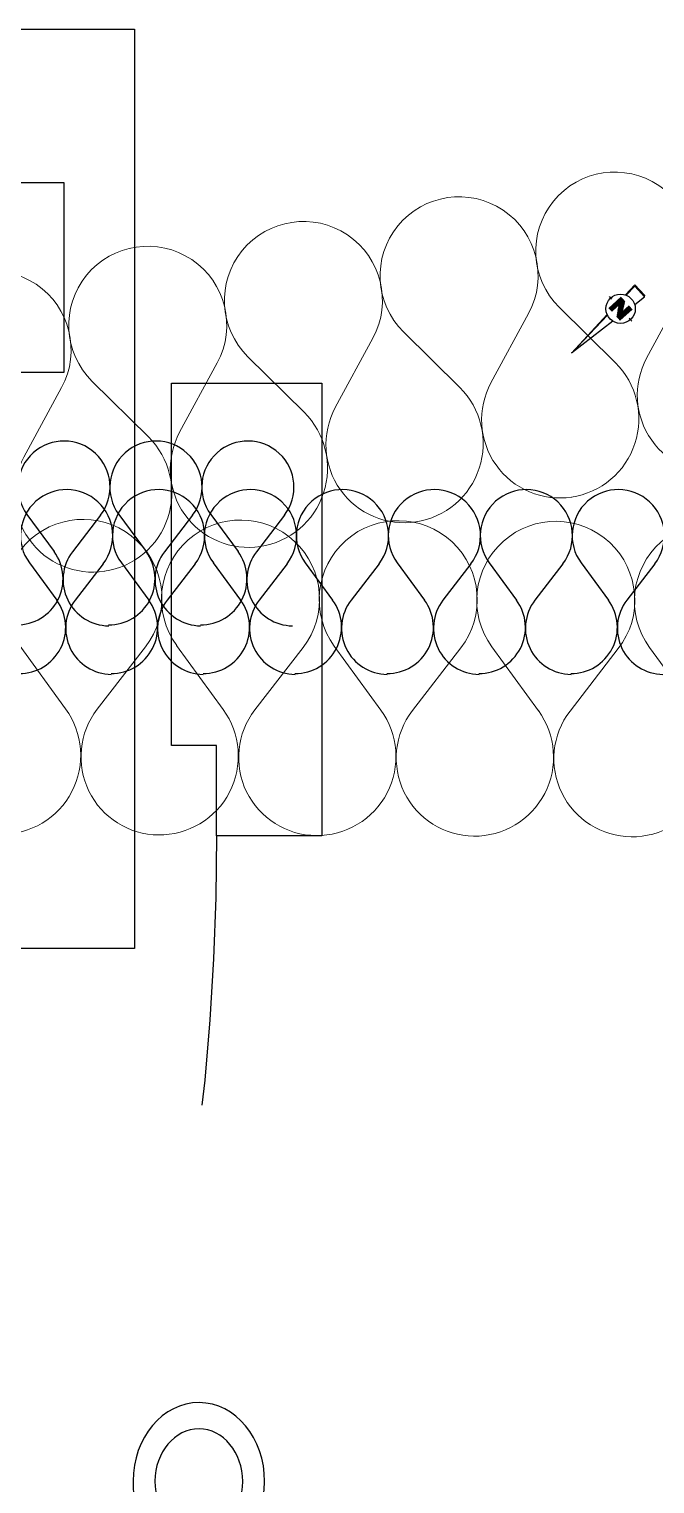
# Model space of a CAD drawing. Header units: metres. Extents: x -305 to 25519, y -357 to 67939.
# Drawn here: x 177.3 to 201.1, y -20.4 to 35 of the extents above; entities that cross this region are included whole.
import ezdxf

# ---------------------------------------------------------------- set-up
doc = ezdxf.new("R2010")
doc.units = ezdxf.units.M
doc.linetypes.add('PROJECTION', pattern=[0.3, 0.12, -0.18])
for name, color, linetype in [('020_cloi', 5, 'Continuous'), ('030_menuiserie', 1, 'Continuous'), ('070_trait-fin', 4, 'Continuous'), ('BLC-CUI-S', 7, 'Continuous'), ('HAB-HAB-D', 7, 'Continuous')]:
    doc.layers.add(name, color=color, linetype=linetype)
doc.layers.add('020_cloisons', color=5, linetype='Continuous', lineweight=5)
doc.layers.add('102_demol', color=10, linetype='Continuous', lineweight=5)
doc.layers.add('090_repères-axes', color=230, linetype='Continuous', plot=False)

# ---------------------------------------------------------------- blocks, each defined once
blk = doc.blocks.new('62')
at = {"linetype": 'ByBlock'}
for p, q in [((-2.66, -1.4747), (-2.6475, -1.6148)), ((-2.7044, -1.6522), (-2.6945, -1.6522)), ((-2.6255, -1.6522), (-2.6156, -1.6522)), ((-2.6378, -1.7237), (-2.6411, -1.6868)), ((-2.6797, -1.7212), (-2.6773, -1.7237)), ((-2.6773, -1.7237), (-2.6378, -1.7237))]:
    blk.add_line(p, q, dxfattribs=at)
for points in [[(-2.6712, -1.6144), (-2.66, -1.4747), (-2.6488, -1.6144)], [(-2.6816, -1.6298), (-2.6816, -1.6742)], [(-2.6806, -1.6298), (-2.6806, -1.6742)], [(-2.6796, -1.6298), (-2.6796, -1.6742)], [(-2.6786, -1.6298), (-2.6786, -1.6742)], [(-2.6776, -1.6298), (-2.6776, -1.6742)], [(-2.6766, -1.6298), (-2.6766, -1.6742)], [(-2.6757, -1.6298), (-2.6757, -1.6742)], [(-2.6747, -1.6298), (-2.6747, -1.6742)], [(-2.6737, -1.6298), (-2.6737, -1.6742)], [(-2.6727, -1.6298), (-2.6727, -1.6742)], [(-2.6717, -1.6298), (-2.6717, -1.6742)], [(-2.6707, -1.6298), (-2.6707, -1.6742)], [(-2.6697, -1.6298), (-2.6697, -1.6495)], [(-2.6688, -1.631), (-2.6688, -1.6509)], [(-2.6678, -1.6323), (-2.6678, -1.6523)], [(-2.6668, -1.6335), (-2.6668, -1.6537)], [(-2.6658, -1.6347), (-2.6658, -1.6551)], [(-2.6648, -1.636), (-2.6648, -1.6566)], [(-2.6638, -1.6372), (-2.6638, -1.6579)], [(-2.6628, -1.6384), (-2.6628, -1.6594)], [(-2.649, -1.6298), (-2.649, -1.6742)], [(-2.648, -1.6298), (-2.648, -1.6742)], [(-2.6471, -1.6298), (-2.6471, -1.6742)], [(-2.6461, -1.6298), (-2.6461, -1.6742)], [(-2.6451, -1.6298), (-2.6451, -1.6742)], [(-2.6441, -1.6298), (-2.6441, -1.6742)], [(-2.6431, -1.6298), (-2.6431, -1.6742)], [(-2.6421, -1.6298), (-2.6421, -1.6742)], [(-2.6411, -1.6298), (-2.6411, -1.6742)], [(-2.6402, -1.6298), (-2.6402, -1.6742)], [(-2.6392, -1.6298), (-2.6392, -1.6742)], [(-2.6382, -1.6298), (-2.6382, -1.6742)], [(-2.6697, -1.6495), (-2.6697, -1.6742)], [(-2.6619, -1.6397), (-2.6619, -1.6609)], [(-2.6609, -1.6409), (-2.6609, -1.6622)], [(-2.6599, -1.6421), (-2.6599, -1.6636)], [(-2.6589, -1.6433), (-2.6589, -1.665)], [(-2.6579, -1.6446), (-2.6579, -1.6664)], [(-2.6569, -1.6458), (-2.6569, -1.6678)], [(-2.6559, -1.647), (-2.6559, -1.6692)], [(-2.655, -1.6483), (-2.655, -1.6706)], [(-2.654, -1.6495), (-2.654, -1.6721)], [(-2.653, -1.6507), (-2.653, -1.6735)], [(-2.652, -1.652), (-2.652, -1.6742)], [(-2.651, -1.6532), (-2.651, -1.6742)], [(-2.65, -1.6544), (-2.65, -1.6742)], [(-2.6771, -1.6878), (-2.6797, -1.7212), (-2.6403, -1.7212), (-2.6429, -1.6878)]]:
    blk.add_lwpolyline(points, dxfattribs=at)
at = {"linetype": 'ByBlock', "const_width": 0.000986}
blk.add_lwpolyline([(-2.6697, -1.6742), (-2.6697, -1.6495), (-2.6525, -1.6742), (-2.6377, -1.6742), (-2.6377, -1.6298), (-2.65, -1.6298), (-2.65, -1.6544), (-2.6697, -1.6298), (-2.6821, -1.6298), (-2.6821, -1.6742), (-2.6697, -1.6742)], close=True, dxfattribs=at)
at = {"linetype": 'ByBlock'}
blk.add_circle((-2.66, -1.6522), 0.0394, dxfattribs=at)
blk = doc.blocks.new('Fléche-Nord-1')
at = {"layer": 'HAB-HAB-D', "xscale": 2.028000000085607, "yscale": 2.028000000085607, "zscale": 2.028000000085607}
blk.add_blockref('62', (-2.66, -0.9747), dxfattribs=at)
blk = doc.blocks.new('Murs porteurs selon geometre projet')
at = {"xscale": 7.000000000000023, "yscale": 7.000000000000023, "zscale": 5, "rotation": 132.4503322301464}
blk.add_blockref('Fléche-Nord-1', (-40.4, 4.157), dxfattribs=at)
blk = doc.blocks.new('*E65')
at = {"layer": 'BLC-CUI-S', "color": 0, "ltscale": 0.5}
for radius in [0.03, 0.02]:
    blk.add_arc((-0.40072, 0.2998), radius, 0.0001118675900953, 5.1867584044e-05, dxfattribs=at)
blk = doc.blocks.new('R+1 Projet')
at = {"layer": '102_demol', "xscale": 83.50075504620216, "yscale": 100.0000000000016, "zscale": 83.50075504620216, "rotation": 179.7712203175564}
blk.add_blockref('*E65', (-12.983, -0.441), dxfattribs=at)
blk = doc.blocks.new('*U181')
blk.add_lwpolyline([(0.74625, -0.03892), (0.74625, -0.07221), (0.79625, -0.07221), (0.79625, -0.00892), (0.76125, -0.00892), (0.76125, -0.03892)], close=True)
blk = doc.blocks.new('*U190')
blk.add_lwpolyline([(0.8335, 0.04855), (0.8335, -0.07221), (0.8835, -0.07221), (0.8835, 0.07855), (0.8485, 0.07855), (0.8485, 0.04855)], close=True)
at = {"linetype": 'PROJECTION', "ltscale": 0.75}
blk.add_arc((0.03528, 0.07919), 0.81322, 359.95495, 88.30014, dxfattribs=at)
blk = doc.blocks.new('*U310')
at = {"layer": '020_cloisons', "color": 4, "linetype": 'Continuous'}
for p, q in [((-2.379, 1.212), (-0.599, -1.212)), ((2.434, 1.163), (0.605, -1.224))]:
    blk.add_line(p, q, dxfattribs=at)
for centre, radius, start, end in [((0.046, 2.992), 3.008, 322.5484, 216.2881), ((-3.023, -2.992), 3.008, 269.4183, 36.2881), ((2.971, -3.026), 2.974, 142.7235, 269.8189)]:
    blk.add_arc(centre, radius, start, end, dxfattribs=at)
blk = doc.blocks.new('*U311')
at = {"layer": '020_cloi', "color": 0, "linetype": 'ByBlock', "lineweight": -2, "transparency": 16777216}
for p in [(90, 0), (96, 0), (102, 0), (108, 0), (114, 0)]:
    blk.add_blockref('*U310', p, dxfattribs=at)
blk = doc.blocks.new('*U353')
at = {"layer": '020_cloisons', "color": 4, "linetype": 'Continuous'}
for p, q in [((-2.379, 1.212), (-0.599, -1.212)), ((2.434, 1.163), (0.605, -1.224))]:
    blk.add_line(p, q, dxfattribs=at)
for centre, radius, start, end in [((0.046, 2.992), 3.008, 322.5484, 216.2881), ((-3.023, -2.992), 3.008, 269.4183, 36.2881), ((2.971, -3.026), 2.974, 142.7235, 269.8189)]:
    blk.add_arc(centre, radius, start, end, dxfattribs=at)
blk = doc.blocks.new('*U354')
at = {"layer": '020_cloi', "color": 0, "linetype": 'ByBlock', "lineweight": -2, "transparency": 16777216}
for p in [(96, 0), (102, 0), (108, 0), (114, 0), (120, 0)]:
    blk.add_blockref('*U353', p, dxfattribs=at)
blk = doc.blocks.new('*U363')
at = {"layer": '070_trait-fin', "linetype": 'Continuous'}
for p, q in [((-1.388, 0.725), (-0.349, -0.689)), ((1.42, 0.696), (0.353, -0.696))]:
    blk.add_line(p, q, dxfattribs=at)
for centre, start, end in [((0.027, 1.763), 322.5484, 216.2881), ((-1.763, -1.728), 269.4183, 36.2881), ((1.746, -1.763), 142.5484, 269.4183)]:
    blk.add_arc(centre, 1.755, start, end, dxfattribs=at)
blk = doc.blocks.new('*U364')
at = {"layer": '020_cloi', "color": 0, "linetype": 'ByBlock', "lineweight": -2, "transparency": 16777216}
for p in [(94.5, 0), (98, 0), (101.5, 0)]:
    blk.add_blockref('*U363', p, dxfattribs=at)
blk = doc.blocks.new('*U1180')
at = {"layer": '070_trait-fin', "linetype": 'Continuous'}
for p, q in [((-1.388, 0.725), (-0.349, -0.689)), ((1.42, 0.696), (0.353, -0.696))]:
    blk.add_line(p, q, dxfattribs=at)
for centre, start, end in [((0.027, 1.763), 322.5484, 216.2881), ((-1.763, -1.728), 269.4183, 36.2881), ((1.746, -1.763), 142.5484, 269.4183)]:
    blk.add_arc(centre, 1.755, start, end, dxfattribs=at)
blk = doc.blocks.new('*U1181')
at = {"layer": '020_cloi', "color": 0, "linetype": 'ByBlock', "lineweight": -2, "transparency": 16777216}
for p in [(94.5, 0), (98, 0), (101.5, 0), (105, 0), (108.5, 0), (112, 0), (115.5, 0)]:
    blk.add_blockref('*U1180', p, dxfattribs=at)

msp = doc.modelspace()

# ---------------------------------------------------------------- linework, layer by layer
at = {"layer": '090_repères-axes'}
msp.add_lwpolyline([(131.287, 35), (181.287, 35), (181.287, 0), (131.287, 0)], close=True, dxfattribs=at)

# ---------------------------------------------------------------- block references
at = {"layer": '020_cloi'}
for name, p, rotation in [('Murs porteurs selon geometre projet', (179.859, 41.437), 359.7851270248765), ('*U311', (87.403, 5.706), 9.02395118235826), ('*U354', (83.266, 10.716), 359.7712038012189)]:
    msp.add_blockref(name, p, dxfattribs=dict(at, rotation=rotation))
for name, p in [('R+1 Projet', (163.377, 10.262)), ('*U364', (84.075, 15.799)), ('*U1181', (84.175, 13.951))]:
    msp.add_blockref(name, p, dxfattribs=at)
at = {"layer": '030_menuiserie', "xscale": -114.2857143455838, "yscale": 114.2857143455838, "zscale": 114.2857143455838, "rotation": 180}
for name, p in [('*U181', (87.592, 20.909)), ('*U190', (87.44, 13.269))]:
    msp.add_blockref(name, p, dxfattribs=at)

doc.saveas('drawing.dxf')
